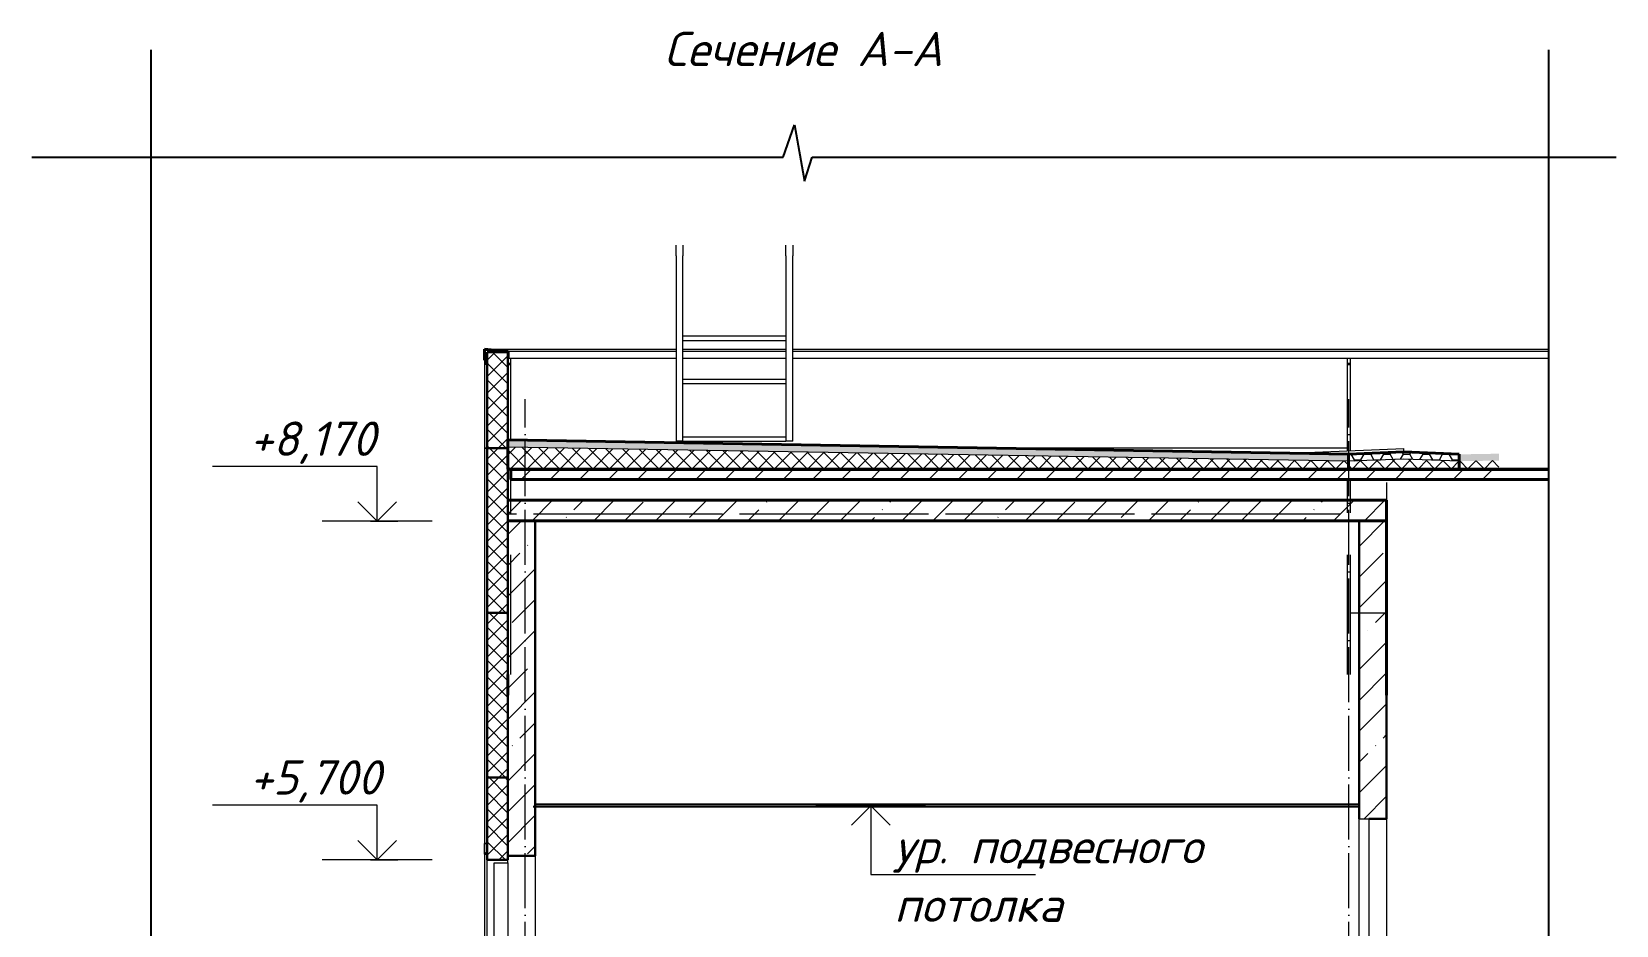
# Model space of a CAD drawing. Header units: millimetres. Extents: x 2655748 to 2694748, y -660716 to -632898.
# Drawn here: x 2669025 to 2680565, y -639408 to -632898 of the extents above; entities that cross this region are included whole.
import ezdxf

# ---------------------------------------------------------------- set-up
doc = ezdxf.new("R2010")
doc.units = ezdxf.units.MM
doc.header["$LTSCALE"] = 20
for name, pattern in [('_ШПТ__20_т__2_5__Линия сетки', [25, 20, -2.5, 0, -2.5]), ('_ШТР__3__1_5__Сверху', [4.5, 3, -1.5]), ('CENTER', [50.8, 31.75, -6.35, 6.35, -6.35])]:
    doc.linetypes.add(name, pattern=pattern)
for name, color, linetype, lineweight in [('_Сверху_', 7, '_ШТР__3__1_5__Сверху', 9), ('Внутренние кромки', 7, 'Continuous', 18), ('Высотные отметки', 7, 'Continuous', 9), ('Обобщенные модели', 7, 'Continuous', 18), ('Общие ребра', 7, 'Continuous', 18), ('ОСИ', 251, 'CENTER', 18), ('Перекрытия', 7, 'Continuous', 18), ('Стены', 7, 'Continuous', 18), ('Стены разрез', 7, 'Continuous', 30), ('Стены штриховка', 7, 'Continuous', 30), ('Типовые аннотации', 7, 'Continuous', 18), ('Тонкие линии', 7, 'Continuous', 20)]:
    doc.layers.add(name, color=color, linetype=linetype, lineweight=lineweight)
doc.layers.add('ANNO-TEXT', color=251, linetype='Continuous')
for name, color, linetype, lineweight, true_color in [('Двери', 7, 'Continuous', 9, 0x804000), ('Импосты витража', 7, 'Continuous', 9, 0x004080), ('Каркас несущий', 7, 'Continuous', 18, 0x800040), ('Крыши', 7, 'Continuous', 9, 0x004000), ('Линии', 7, 'Continuous', 9, 0x00a600), ('Оборудование', 7, 'Continuous', 18, 0x9f9fd0), ('Потолки', 7, 'Continuous', 9, 0x808000)]:
    doc.layers.add(name, color=color, linetype=linetype, lineweight=lineweight, true_color=true_color)
doc.styles.add('PDF ISOCPEUR Italic', font='isocpeui.ttf')
pattern_1 = [(45, (2677799.68, -641131.9), (-106.066, 106.066), [])]
pattern_2 = [(45, (2677799.675, -641131.91), (-60.1041, 60.1041), []), (135, (2677799.675, -641131.91), (-60.1041, -60.1041), [])]
pattern_3 = [(0, (2677799.675, -641131.907), (71.438, 41.244), [47.625, -95.25]), (120, (2677799.675, -641131.907), (-71.43685, 41.24426), [47.625, -95.25]), (60, (2677799.675, -641131.907), (0.00065, 82.48912), [0, -95.25, 47.625, 0])]
pattern_4 = [(45, (2677799.68, -641131.9), (-224.506, 224.506), []), (45, (2678024.18, -641131.9), (-224.506, 224.506), [396.875, -79.375, 3.353, -76.022])]

# ---------------------------------------------------------------- blocks, each defined once
blk = doc.blocks.new('101_Дверь_Двупольная_Алюминиевая_ГОСТ23747-2015 - ДАН_Дв_2080х1260_800__О_Л_П-1342839-_О__Р__2-2_')
at = {"layer": 'Двери', "color": 7}
for p, q in [((6075, 6000), (6145, 6000)), ((6075, 3900), (6075, 6000)), ((6145, 6000), (6145, 3900)), ((6145, 3900), (6075, 3900))]:
    blk.add_line(p, q, dxfattribs=at)
blk = doc.blocks.new('Прямоугольный импост - 50х100 мм RAL 9016-1207060-_О__Р__2-2_')
at = {"layer": 'Импосты витража', "color": 7}
for p, q in [((-225, 5680), (-125, 5680)), ((-225, 4490), (-225, 5680)), ((-125, 5680), (-125, 4490))]:
    blk.add_line(p, q, dxfattribs=at)
blk = doc.blocks.new('190_ФЭ_Парапет_Сэндвич - ФЭ-К1_150-1312251-_О__Р__2-2_')
at = {"layer": 'Обобщенные модели'}
for p, q in [((-295, 5820), (-295, 5740)), ((-275, 5818), (-295, 5820)), ((-294, 5743), (-294, 5819)), ((-294, 5819), (-275, 5817)), ((-295, 5740), (-278, 5757)), ((-277, 5760), (-294, 5743)), ((-278, 5757), (-278, 5707)), ((-278, 5707), (-275, 5707)), ((-277, 5708), (-277, 5760)), ((-276, 5708), (-277, 5708)), ((-275, 5717), (-276, 5717)), ((-276, 5717), (-276, 5708))]:
    blk.add_line(p, q, dxfattribs=at)
blk = doc.blocks.new('190_ФЭ_Парапет_Сэндвич - ФЭ-К1_150-1300843-_О__Р__2-2_')
at = {"layer": 'Обобщенные модели', "lineweight": 9}
h = blk.add_hatch(dxfattribs=at)
h.set_pattern_fill('FP_32', color=256, style=0, pattern_type=2)
h.set_pattern_definition([(45, (5182.4, 3500), (-106.066, 106.066), [])])
h.paths.add_polyline_path([(-278, 9307), (-277, 9308), (-277, 9360), (-294, 9343), (-294, 9419), (-123, 9404), (-122, 9405), (-295, 9420), (-295, 9340), (-278, 9357)], flags=0)
h.paths.add_polyline_path([(-125, 9355), (-124, 9356), (-125, 9365)], flags=0)
at = {"layer": 'Обобщенные модели', "lineweight": 40}
for p, q in [((-295, 9420), (-295, 9340)), ((-122, 9405), (-295, 9420)), ((-295, 9340), (-278, 9357)), ((-294, 9343), (-294, 9419)), ((-294, 9419), (-123, 9404)), ((-277, 9360), (-294, 9343)), ((-278, 9357), (-278, 9307)), ((-277, 9308), (-277, 9360)), ((-124, 9365), (-125, 9365)), ((-125, 9365), (-125, 9355)), ((-125, 9355), (-122, 9355)), ((-124, 9356), (-124, 9365)), ((-123, 9356), (-124, 9356)), ((-123, 9404), (-123, 9356)), ((-122, 9355), (-122, 9405)), ((-278, 9307), (-275, 9307)), ((-276, 9308), (-277, 9308)), ((-275, 9317), (-276, 9317)), ((-276, 9317), (-276, 9308)), ((-275, 9307), (-275, 9317))]:
    blk.add_line(p, q, dxfattribs=at)
blk = doc.blocks.new('190_ФЭ_Стена_Стык угловой внешний фигурный - ФЭ-У1_350х230-1313209-_О__Р__2-2_')
at = {"layer": 'Обобщенные модели'}
for p, q in [((-295, 8700), (-278, 8700)), ((-295, 8700), (-295, 5821)), ((-278, 8700), (-275, 8700)), ((-278, 8700), (-278, 5821)), ((-278, 5821), (-295, 5821)), ((-275, 5821), (-278, 5821))]:
    blk.add_line(p, q, dxfattribs=at)
blk = doc.blocks.new('190_ФЭ_Стена_Стык угловой внешний фигурный - ФЭ-У1_350х230-1312920-_О__Р__2-2_')
at = {"layer": 'Обобщенные модели'}
for p, q in [((-295, 9340), (-278, 9340)), ((-295, 9340), (-295, 8700)), ((-278, 9307), (-278, 8700)), ((-277, 9340), (-275, 9340)), ((-278, 8700), (-295, 8700)), ((-275, 8700), (-278, 8700))]:
    blk.add_line(p, q, dxfattribs=at)
blk = doc.blocks.new('190_ФЭ_Стена_Стык вертикальный - ФЭ-C1_110-1306445-_О__Р__2-2_')
at = {"layer": 'Обобщенные модели'}
for p, q in [((-278, 5740), (-295, 5740)), ((-295, 5740), (-295, 5100)), ((-275, 5740), (-278, 5740)), ((-278, 5740), (-278, 5100)), ((-295, 5100), (-278, 5100)), ((-278, 5100), (-275, 5100))]:
    blk.add_line(p, q, dxfattribs=at)
blk = doc.blocks.new('Труба квадратная - Ступень-1331110-_О__Р__2-2_')
at = {"layer": 'Оборудование', "color": 7}
for p, q in [((1900, 9515), (1150, 9515)), ((1150, 9485), (1900, 9485))]:
    blk.add_line(p, q, dxfattribs=at)
blk = doc.blocks.new('Поручень - Поручень-1337034-_О__Р__2-2_')
at = {"layer": 'Оборудование', "color": 7}
for p, q in [((1100, 10100), (1100, 10178)), ((1150, 10178), (1150, 10100)), ((1100, 10100), (1100, 8750)), ((1150, 8750), (1150, 10100)), ((1150, 8750), (1100, 8750))]:
    blk.add_line(p, q, dxfattribs=at)
blk = doc.blocks.new('Высотные отметки - Стрелка вниз-5092-_О__Р__2-2_')
at = {"layer": 'Типовые аннотации'}
for p, q in [((9547, 6900), (10347, 6900)), ((9947, 6900), (9947, 6400)), ((9947, 6400), (11147, 6400))]:
    blk.add_line(p, q, dxfattribs=at)
at = {"layer": 'Типовые аннотации', "lineweight": 20}
for q in [(9806, 6759), (10089, 6759)]:
    blk.add_line((9947, 6900), q, dxfattribs=at)
blk = doc.blocks.new('Высотные отметки - Стрелка вверх-5091-_О__Р__2-2_')
at = {"layer": 'Типовые аннотации'}
for p, q in [((14010, 2800), (15210, 2800)), ((14010, 2400), (14010, 2800)), ((13610, 2400), (14410, 2400))]:
    blk.add_line(p, q, dxfattribs=at)
at = {"layer": 'Типовые аннотации', "lineweight": 20}
for q in [(13868, 2541), (14151, 2541)]:
    blk.add_line((14010, 2400), q, dxfattribs=at)

msp = doc.modelspace()

# ---------------------------------------------------------------- hatches: boundary and pattern name
at = {"layer": 'Крыши'}
h = msp.add_hatch(dxfattribs=at)
h.set_pattern_fill('FP_37', style=0, pattern_type=2)
h.set_pattern_definition(pattern_3)
h.paths.add_polyline_path([(2678613.3, -636027.2), (2678613.3, -635977.2), (2672492.3, -635874), (2672492.3, -635924), (2678396.8, -636023.6)], flags=0)
h.paths.add_polyline_path([(2679709.7, -636022.3), (2679709.7, -635972.3), (2679421.3, -635977.2), (2679421.3, -636027.2)])
h = msp.add_hatch(dxfattribs=at)
h.set_pattern_fill('FP_34', style=0, pattern_type=2)
h.set_pattern_definition(pattern_2)
h.paths.add_polyline_path([(2672492.3, -636084), (2678613.3, -636084), (2678613.3, -636027.2), (2672492.3, -635924), (2672492.3, -636072.1)], flags=0)
h.paths.add_polyline_path([(2679709.7, -636084), (2679709.7, -636022.3), (2679421.3, -636027.2), (2679421.3, -636084)])
h = msp.add_hatch(dxfattribs=at)
h.set_pattern_fill('FP_36', style=0, pattern_type=2)
h.set_pattern_definition([(45, (2677799.68, -641131.91), (-70.7107, 70.7107), []), (135, (2677799.68, -641131.91), (-70.7107, -70.7107), [])])
h.paths.add_polyline_path([(2679421.3, -635977.2), (2679421.3, -635975.2), (2679017.3, -635959), (2678613.3, -635975.2), (2678613.3, -635977.2), (2679017.3, -635961)], flags=0)
h = msp.add_hatch(dxfattribs=at)
h.set_pattern_fill('FP_37', style=0, pattern_type=2)
h.set_pattern_definition(pattern_3)
h.paths.add_polyline_path([(2679421.3, -636027.2), (2679421.3, -635977.2), (2679017.3, -635961), (2678613.3, -635977.2), (2678613.3, -636027.2), (2679017.3, -636011)], flags=0)
h = msp.add_hatch(dxfattribs=at)
h.set_pattern_fill('FP_34', style=0, pattern_type=2)
h.set_pattern_definition(pattern_2)
h.paths.add_polyline_path([(2678613.3, -636084), (2679421.3, -636084), (2679421.3, -636027.2), (2679017.3, -636011), (2678613.3, -636027.2), (2678613.3, -636072.1)], flags=0)
at = {"layer": 'Перекрытия', "lineweight": 9}
h = msp.add_hatch(dxfattribs=at)
h.set_pattern_fill('FP_32', color=256, style=0, pattern_type=2)
h.set_pattern_definition(pattern_1)
h.paths.add_polyline_path([(2679709.7, -636160), (2679709.7, -636085), (2672514.3, -636085), (2672514.3, -636160)])
h = msp.add_hatch(dxfattribs=at)
h.set_pattern_fill('FP_27', color=256, style=0, pattern_type=2)
h.set_pattern_definition([(45, (2677799.68, -639861.9), (-224.506, 224.506), []), (45, (2678024.18, -639861.9), (-224.506, 224.506), [396.875, -79.375, 3.353, -76.022])])
h.paths.add_polyline_path([(2672639, -636461.9), (2678892.3, -636461.9), (2678892.3, -636311.9), (2672492.3, -636311.9), (2672492.3, -636461.9)], flags=0)
at = {"layer": 'Потолки'}
h = msp.add_hatch(dxfattribs=at)
h.set_pattern_fill('FP_30', style=0, pattern_type=2)
h.set_pattern_definition([(0, (2677799.68, -639861.91), (406.4, 101.6), [33.528, -271.272, 33.528, -271.272, -1625.6]), (0, (2677799.68, -639861.91), (406.4, 101.6), [-609.6, 33.528, -576.072, 33.528, -271.272, -711.2]), (0, (2677799.68, -639861.91), (406.4, 101.6), [-1524, 33.528, -169.672, 33.528, -474.472]), (120, (2677952.08, -639811.11), (-291.1882, 301.1527), [33.528, -271.272, 33.528, -271.272, -1625.6]), (120, (2677952.08, -639811.11), (-291.1882, 301.1527), [-609.6, 33.528, -576.072, 33.528, -271.272, -711.2]), (120, (2677952.08, -639811.11), (-291.1882, 301.1527), [-1524, 33.528, -169.672, 33.528, -474.472]), (240, (2678002.88, -639607.91), (-115.2118, -402.7527), [33.528, -271.272, 33.528, -271.272, -1625.6]), (240, (2678002.88, -639607.91), (-115.2118, -402.7527), [-609.6, 33.528, -576.072, 33.528, -271.272, -711.2]), (240, (2678002.88, -639607.91), (-115.2118, -402.7527), [-1524, 33.528, -169.672, 33.528, -474.472])])
h.paths.add_polyline_path([(2672692.3, -636464.9), (2678692.3, -636464.9), (2678692.3, -636461.9), (2672692.3, -636461.9)], flags=0)
at = {"layer": 'Стены штриховка', "lineweight": 9}
h = msp.add_hatch(dxfattribs=at)
h.set_pattern_fill('FP_32', color=256, style=0, pattern_type=2)
h.set_pattern_definition(pattern_1)
h.paths.add_polyline_path([(2672344.3, -635931.9), (2672344.3, -635231.9), (2672342.3, -635231.9), (2672342.3, -635931.9)], flags=0)
h = msp.add_hatch(dxfattribs=at)
h.set_pattern_fill('FP_34', color=256, style=0, pattern_type=2)
h.set_pattern_definition(pattern_2)
h.paths.add_polyline_path([(2672344.3, -635931.9), (2672490.3, -635931.9), (2672490.3, -635231.9), (2672344.3, -635231.9), (2672344.3, -635667.6)], flags=0)
h = msp.add_hatch(dxfattribs=at)
h.set_pattern_fill('FP_32', color=256, style=0, pattern_type=2)
h.set_pattern_definition(pattern_1)
h.paths.add_polyline_path([(2672492.3, -635931.9), (2672492.3, -635231.9), (2672490.3, -635231.9), (2672490.3, -635931.9)], flags=0)
h = msp.add_hatch(dxfattribs=at)
h.set_pattern_fill('FP_32', color=256, style=0, pattern_type=2)
h.set_pattern_definition(pattern_1)
h.paths.add_polyline_path([(2672342.3, -637131.9), (2672344.3, -637131.9), (2672344.3, -635931.9), (2672342.3, -635931.9), (2672342.3, -636072.1)], flags=0)
h = msp.add_hatch(dxfattribs=at)
h.set_pattern_fill('FP_34', color=256, style=0, pattern_type=2)
h.set_pattern_definition(pattern_2)
h.paths.add_polyline_path([(2672344.3, -637131.9), (2672490.3, -637131.9), (2672490.3, -635931.9), (2672344.3, -635931.9), (2672344.3, -636072.1)], flags=0)
h = msp.add_hatch(dxfattribs=at)
h.set_pattern_fill('FP_32', color=256, style=0, pattern_type=2)
h.set_pattern_definition(pattern_1)
h.paths.add_polyline_path([(2672492.3, -637131.9), (2672492.3, -635931.9), (2672490.3, -635931.9), (2672490.3, -637131.9)], flags=0)
h = msp.add_hatch(dxfattribs=at)
h.set_pattern_fill('FP_27', color=256, style=0, pattern_type=2)
h.set_pattern_definition(pattern_4)
h.paths.add_polyline_path([(2672692.3, -644731.9), (2672692.3, -642501.9), (2672492.3, -642501.9), (2672492.3, -644731.9), (2672639, -644731.9)])
h.paths.add_polyline_path([(2672492.3, -638901.9), (2672692.3, -638901.9), (2672692.3, -636461.9), (2672492.3, -636461.9)])
h = msp.add_hatch(dxfattribs=at)
h.set_pattern_fill('FP_27', color=256, style=0, pattern_type=2)
h.set_pattern_definition(pattern_4)
h.paths.add_polyline_path([(2678892.3, -642531.9), (2678892.3, -640731.9), (2678692.3, -640731.9), (2678692.3, -642531.9)])
h.paths.add_polyline_path([(2678692.3, -638631.9), (2678892.3, -638631.9), (2678892.3, -636461.9), (2678692.3, -636461.9)])
h = msp.add_hatch(dxfattribs=at)
h.set_pattern_fill('FP_32', color=256, style=0, pattern_type=2)
h.set_pattern_definition(pattern_1)
h.paths.add_polyline_path([(2672344.3, -638331.9), (2672344.3, -637131.9), (2672342.3, -637131.9), (2672342.3, -638331.9)], flags=0)
h = msp.add_hatch(dxfattribs=at)
h.set_pattern_fill('FP_34', color=256, style=0, pattern_type=2)
h.set_pattern_definition(pattern_2)
h.paths.add_polyline_path([(2672344.3, -638331.9), (2672490.3, -638331.9), (2672490.3, -637131.9), (2672344.3, -637131.9), (2672344.3, -637690)], flags=0)
h = msp.add_hatch(dxfattribs=at)
h.set_pattern_fill('FP_32', color=256, style=0, pattern_type=2)
h.set_pattern_definition(pattern_1)
h.paths.add_polyline_path([(2672492.3, -638331.9), (2672492.3, -637131.9), (2672490.3, -637131.9), (2672490.3, -638331.9)], flags=0)
h = msp.add_hatch(dxfattribs=at)
h.set_pattern_fill('FP_32', color=256, style=0, pattern_type=2)
h.set_pattern_definition(pattern_1)
h.paths.add_polyline_path([(2672342.3, -638931.9), (2672344.3, -638931.9), (2672344.3, -638331.9), (2672342.3, -638331.9)], flags=0)
h = msp.add_hatch(dxfattribs=at)
h.set_pattern_fill('FP_34', color=256, style=0, pattern_type=2)
h.set_pattern_definition(pattern_2)
h.paths.add_polyline_path([(2672490.3, -638931.9), (2672490.3, -638331.9), (2672344.3, -638331.9), (2672344.3, -638931.9)], flags=0)
h = msp.add_hatch(dxfattribs=at)
h.set_pattern_fill('FP_32', color=256, style=0, pattern_type=2)
h.set_pattern_definition(pattern_1)
h.paths.add_polyline_path([(2672490.3, -638931.9), (2672492.3, -638931.9), (2672492.3, -638331.9), (2672490.3, -638331.9)], flags=0)

# ---------------------------------------------------------------- linework, layer by layer
for p, q in [((2669891.7, -633029.9), (2669891.7, -640368.9)), ((2680070.7, -633029.9), (2680070.7, -640368.9)), ((2674497.7, -633812.9), (2674579.7, -633576.9)), ((2674579.7, -633576.9), (2674651.7, -633987.9)), ((2669024.7, -633812.9), (2674497.7, -633812.9)), ((2674651.7, -633987.9), (2674707.7, -633812.9)), ((2674707.7, -633812.9), (2680564.7, -633812.9))]:
    msp.add_line(p, q)
for points in [[(2672692.3, -638405.9), (2672692.3, -638525.9), (2678692.3, -638525.9)], [(2672676.3, -638541.9), (2678692.3, -638541.9)]]:
    msp.add_lwpolyline(points)
at = {"layer": '_Сверху_'}
msp.add_line((2672514.3, -636152.5), (2680070.7, -636152.5), dxfattribs=at)
at = {"layer": 'Внутренние кромки', "color": 7}
msp.add_line((2679017.3, -635959), (2679017.3, -635935), dxfattribs=at)
at = {"layer": 'Высотные отметки'}
for p, q in [((2671492.3, -636464.9), (2671583.9, -636464.9)), ((2671583.9, -636464.9), (2671540.8, -636464.9)), ((2671492.3, -638931.9), (2671583.9, -638931.9)), ((2671583.9, -638931.9), (2671540.8, -638931.9))]:
    msp.add_line(p, q, dxfattribs=at)
at = {"layer": 'Каркас несущий', "color": 7}
for p, q in [((2672494.3, -636419.9), (2672494.3, -636411.9)), ((2672555.3, -636411.9), (2672494.3, -636411.9)), ((2672494.3, -636701.9), (2672494.3, -636419.9)), ((2674055.3, -636411.9), (2672679.3, -636411.9)), ((2675555.3, -636411.9), (2674179.3, -636411.9)), ((2677055.3, -636411.9), (2675679.3, -636411.9)), ((2678555.3, -636411.9), (2677179.3, -636411.9)), ((2672494.3, -636709.9), (2672494.3, -636701.9))]:
    msp.add_line(p, q, dxfattribs=at)
at = {"layer": 'Крыши', "color": 7, "lineweight": 40}
for p, q in [((2678613.3, -635975.2), (2672492.3, -635872)), ((2672492.3, -635872), (2672492.3, -636084)), ((2679017.3, -635959), (2678613.3, -635975.2)), ((2679421.3, -635975.2), (2679017.3, -635959)), ((2672492.3, -636084), (2680070.7, -636084)), ((2678613.3, -636084), (2678613.3, -635975.2)), ((2679421.3, -635975.2), (2679421.3, -636084))]:
    msp.add_line(p, q, dxfattribs=at)
at = {"layer": 'Крыши', "color": 7}
msp.add_line((2678192.3, -635968.1), (2679017.3, -635935), dxfattribs=at)
at = {"layer": 'Линии', "color": 7, "true_color": 0xffffff}
for p, q in [((2671492.3, -636464.9), (2671692.3, -636464.9)), ((2671492.3, -638931.9), (2671692.3, -638931.9))]:
    msp.add_line(p, q, dxfattribs=at)
at = {"layer": 'Обобщенные модели'}
for p, q in [((2672322.3, -635211.8), (2673717.3, -635211.8)), ((2672342.3, -635272.4), (2672340.3, -635272.4)), ((2672492.3, -635276.9), (2672495.3, -635276.9)), ((2672494.5, -635266.9), (2672493.3, -635266.9)), ((2672494.3, -635275.9), (2672493.3, -635275.9)), ((2673717.3, -635226.9), (2672495.3, -635226.9)), ((2672495.3, -635276.9), (2673717.3, -635276.9)), ((2673767.3, -635211.8), (2674517.3, -635211.8)), ((2674517.3, -635226.9), (2673767.3, -635226.9)), ((2673767.3, -635276.9), (2674517.3, -635276.9)), ((2674567.3, -635211.8), (2680070.7, -635211.8)), ((2680070.7, -635226.9), (2674567.3, -635226.9)), ((2674567.3, -635276.9), (2680070.7, -635276.9)), ((2672339.3, -635291.8), (2672322.3, -635291.8)), ((2672512.3, -635314.8), (2672492.3, -635314.8)), ((2672512.3, -635324.8), (2672492.3, -635324.8)), ((2678627.3, -635314.8), (2678607.3, -635314.8)), ((2678627.3, -635324.8), (2678607.3, -635324.8))]:
    msp.add_line(p, q, dxfattribs=at)
at = {"layer": 'Общие ребра'}
for p, q in [((2678613.3, -635977.2), (2672492.3, -635874)), ((2678613.3, -636027.2), (2672492.3, -635924)), ((2679017.3, -635961), (2678613.3, -635977.2)), ((2679421.3, -635977.2), (2679017.3, -635961)), ((2679017.3, -636011), (2678613.3, -636027.2)), ((2679421.3, -636027.2), (2679017.3, -636011)), ((2680070.7, -636085), (2672514.3, -636085)), ((2678692.3, -636464.9), (2672692.3, -636464.9))]:
    msp.add_line(p, q, dxfattribs=at)
at = {"layer": 'ОСИ', "linetype": '_ШПТ__20_т__2_5__Линия сетки'}
for p, q in [((2672617.3, -647284.1), (2672617.3, -635575)), ((2678617.3, -647284.1), (2678617.3, -635575))]:
    msp.add_line(p, q, dxfattribs=at)
at = {"layer": 'Перекрытия', "lineweight": 40}
for p, q in [((2672514.3, -636084), (2672514.3, -636160)), ((2672514.3, -636160), (2680070.7, -636160)), ((2678892.3, -636311.9), (2672492.3, -636311.9)), ((2678892.3, -637731.9), (2678892.3, -636311.9)), ((2672492.3, -636461.9), (2678892.3, -636461.9)), ((2672492.3, -637581.9), (2672492.3, -637731.9))]:
    msp.add_line(p, q, dxfattribs=at)
at = {"layer": 'Потолки', "color": 7, "lineweight": 18}
for p, q in [((2672692.3, -636466.9), (2678692.3, -636466.9)), ((2678892.3, -637999.9), (2678892.3, -638031.9))]:
    msp.add_line(p, q, dxfattribs=at)
at = {"layer": 'Стены'}
for p, q in [((2672512.3, -635276.9), (2672512.3, -635872.3)), ((2678607.3, -635951.5), (2678607.3, -635276.9)), ((2678627.3, -635276.9), (2678627.3, -635950.7)), ((2678607.3, -635931.9), (2676045.4, -635931.9)), ((2672512.3, -636083.8), (2672512.3, -636411.9)), ((2678607.3, -636163.9), (2678607.3, -636160)), ((2678607.3, -636403.9), (2678607.3, -636171.9)), ((2678627.3, -636160), (2678627.3, -636163.9)), ((2678627.3, -636171.9), (2678627.3, -636403.9)), ((2678892.3, -636181.9), (2678892.3, -636411.9)), ((2678892.3, -636419.9), (2678892.3, -636701.9)), ((2672512.3, -636709.9), (2672512.3, -637581.9)), ((2678607.3, -637581.9), (2678607.3, -636709.9)), ((2678627.3, -636709.9), (2678627.3, -637581.9)), ((2678892.3, -636709.9), (2678892.3, -637581.9)), ((2678627.3, -637131.9), (2678892.3, -637131.9)), ((2678892.3, -638631.9), (2678892.3, -640731.9)), ((2672342.3, -642531.9), (2672342.3, -638931.9)), ((2672492.3, -638951.9), (2672492.3, -638931.9)), ((2672692.3, -638901.9), (2672692.3, -642501.9))]:
    msp.add_line(p, q, dxfattribs=at)
at = {"layer": 'Стены разрез'}
for p, q in [((2672492.3, -635231.9), (2672342.3, -635231.9)), ((2672342.3, -635231.9), (2672342.3, -638931.9)), ((2672492.3, -638931.9), (2672492.3, -635231.9)), ((2672342.3, -635931.9), (2672492.3, -635931.9)), ((2672692.3, -638901.9), (2672692.3, -636466.9)), ((2678692.3, -636466.9), (2678692.3, -638631.9)), ((2672342.3, -637131.9), (2672492.3, -637131.9)), ((2678892.3, -638631.9), (2678892.3, -637731.9)), ((2672342.3, -638331.9), (2672492.3, -638331.9)), ((2678762.3, -638631.9), (2678892.3, -638631.9)), ((2672342.3, -638931.9), (2672492.3, -638931.9)), ((2672492.3, -638901.9), (2672692.3, -638901.9))]:
    msp.add_line(p, q, dxfattribs=at)
at = {"layer": 'Стены штриховка', "lineweight": 9}
for p, q in [((2672344.3, -635231.9), (2672344.3, -638931.9)), ((2672490.3, -635231.9), (2672490.3, -638931.9))]:
    msp.add_line(p, q, dxfattribs=at)
at = {"layer": 'Тонкие линии'}
msp.add_line((2672514.3, -636092.5), (2680070.7, -636092.5), dxfattribs=at)

# ---------------------------------------------------------------- block references
at = {"layer": 'Высотные отметки', "lineweight": 20, "extrusion": (0, 0, -1)}
for p in [(-2685550.5, -638864.9), (-2685550.5, -641331.9)]:
    msp.add_blockref('Высотные отметки - Стрелка вверх-5091-_О__Р__2-2_', p, dxfattribs=at)
at = {"layer": 'Высотные отметки', "lineweight": 20}
msp.add_blockref('Высотные отметки - Стрелка вниз-5092-_О__Р__2-2_', (2665188, -645436.9), dxfattribs=at)
at = {"layer": 'Двери', "color": 7}
msp.add_blockref('101_Дверь_Двупольная_Алюминиевая_ГОСТ23747-2015 - ДАН_Дв_2080х1260_800__О_Л_П-1342839-_О__Р__2-2_', (2672617.3, -644631.9), dxfattribs=at)
at = {"layer": 'Импосты витража', "color": 7}
msp.add_blockref('Прямоугольный импост - 50х100 мм RAL 9016-1207060-_О__Р__2-2_', (2672617.3, -644631.9), dxfattribs=at)
at = {"layer": 'Обобщенные модели'}
for name in ['190_ФЭ_Парапет_Сэндвич - ФЭ-К1_150-1300843-_О__Р__2-2_', '190_ФЭ_Стена_Стык угловой внешний фигурный - ФЭ-У1_350х230-1312920-_О__Р__2-2_', '190_ФЭ_Стена_Стык угловой внешний фигурный - ФЭ-У1_350х230-1313209-_О__Р__2-2_', '190_ФЭ_Парапет_Сэндвич - ФЭ-К1_150-1312251-_О__Р__2-2_', '190_ФЭ_Стена_Стык вертикальный - ФЭ-C1_110-1306445-_О__Р__2-2_']:
    msp.add_blockref(name, (2672617.3, -644631.9), dxfattribs=at)
at = {"layer": 'Оборудование', "color": 7}
for name, p in [('Поручень - Поручень-1337034-_О__Р__2-2_', (2672617.3, -644631.9)), ('Поручень - Поручень-1337034-_О__Р__2-2_', (2673417.3, -644631.9)), ('Труба квадратная - Ступень-1331110-_О__Р__2-2_', (2672617.3, -644631.9)), ('Труба квадратная - Ступень-1331110-_О__Р__2-2_', (2672617.3, -644946.9)), ('Труба квадратная - Ступень-1331110-_О__Р__2-2_', (2672617.3, -645366.9))]:
    msp.add_blockref(name, p, dxfattribs=at)

# ---------------------------------------------------------------- texts
at = {"layer": 'ANNO-TEXT', "color": 7, "lineweight": 0, "insert": (2674643.8, -633024.4), "char_height": 250, "attachment_point": 5, "line_spacing_factor": 1.022761, "style": 'PDF ISOCPEUR Italic'}
msp.add_mtext_dynamic_manual_height_columns('Сечение А-А', width=8122.953, gutter_width=1250, heights=[0], dxfattribs=at)
at = {"layer": 'ANNO-TEXT', "color": 7, "lineweight": 0, "char_height": 250, "attachment_point": 1, "line_spacing_factor": 1.022761, "style": 'PDF ISOCPEUR Italic'}
for s, insert, width in [('+8,170', (2670612.2, -635738.2), 1028.823), ('+5,700', (2670612.2, -638205.2), 1028.823), ('ур. подвесного потолка', (2675306.8, -638706.4), 2673.793)]:
    msp.add_mtext(s, dxfattribs=dict(at, insert=insert, width=width))

doc.saveas('drawing.dxf')
